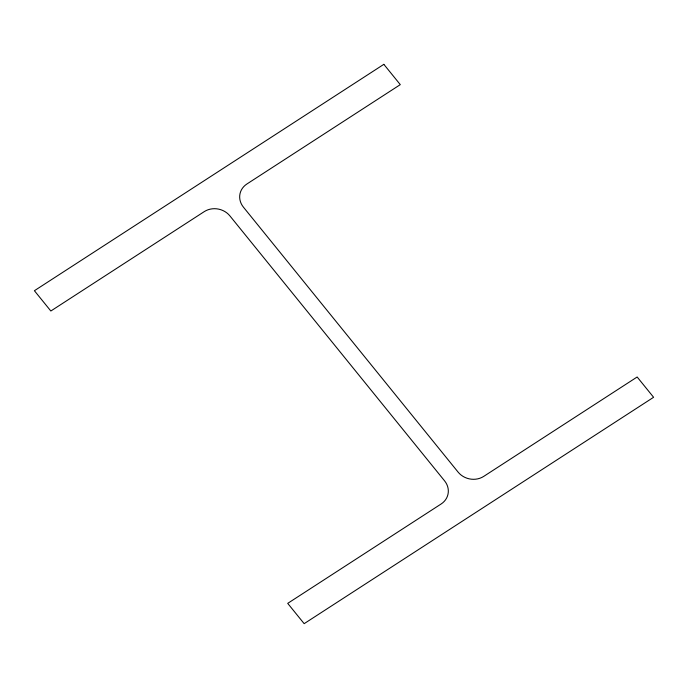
<?xml version="1.0" encoding="UTF-8"?>
<svg xmlns="http://www.w3.org/2000/svg" width="688" height="688" viewBox="0 0 688 688"><rect width="100%" height="100%" fill="white"/><g stroke="black" fill="none" stroke-linecap="round" stroke-linejoin="round"><path stroke-width="1.03" d="M383.844 64.337L34.4 290.714L50.843 311.01L204.259 211.62A18.395 16.521 13.4 0 1 229.904 215.894L444.586 480.86A18.395 16.521 13.4 0 1 441.128 503.986L287.713 603.367L304.156 623.663L653.6 397.286L637.157 376.99L483.741 476.38A18.395 16.521 13.4 0 1 458.096 472.106L243.414 207.14A18.395 16.521 13.4 0 1 246.872 184.014L400.287 84.633L383.844 64.337"/></g></svg>
